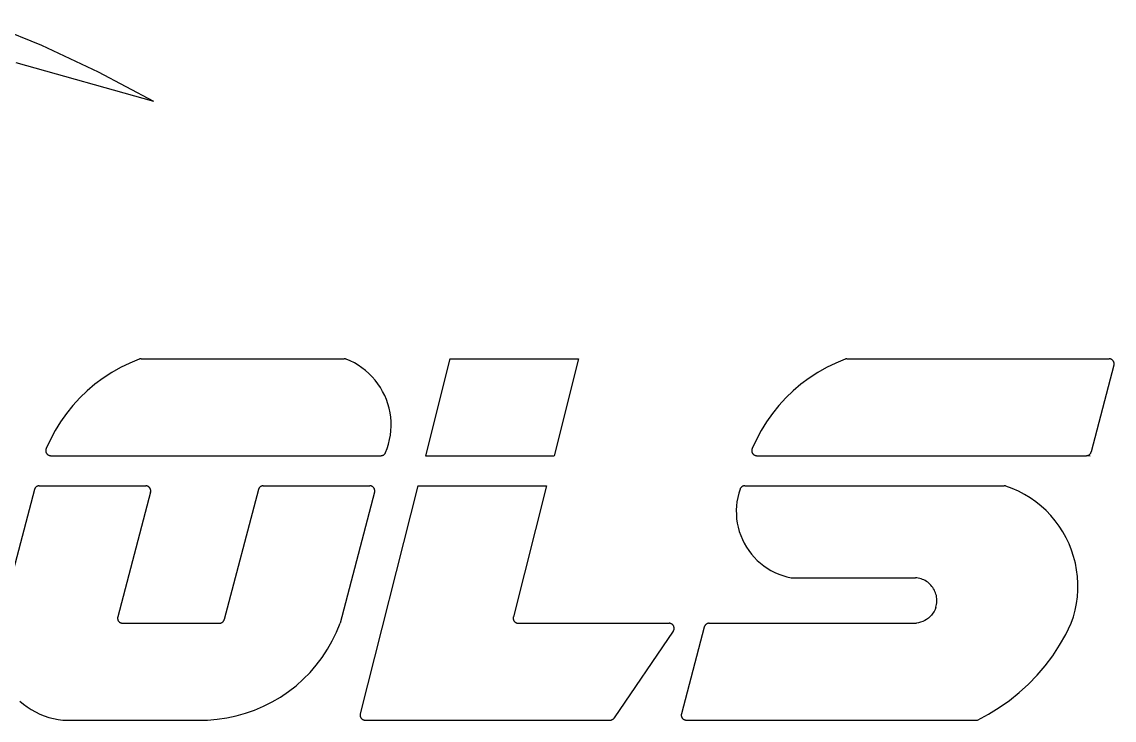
# Model space of a CAD drawing. Header units: millimetres. Extents: x 5625199 to 7433318, y -3316392 to -2552493.
# Drawn here: x 5845709.8 to 5846152.8, y -2674957.1 to -2674674 of the extents above; entities that cross this region are included whole.
import ezdxf

# ---------------------------------------------------------------- set-up
doc = ezdxf.new("R2010")
doc.units = ezdxf.units.MM
doc.layers.add('155', color=155, linetype='Continuous')

# ---------------------------------------------------------------- blocks, each defined once
blk = doc.blocks.new('G$C6A503C8D')
for p, q in [((35.34, 229), (32.35, 227.15)), ((38.44, 230.66), (35.34, 229)), ((120.49, 230.66), (38.44, 230.66)), ((115.45, 204.45), (121.87, 228.88)), ((120.58, 230.66), (120.49, 230.66)), ((120.67, 230.65), (120.58, 230.66)), ((120.76, 230.64), (120.67, 230.65)), ((120.86, 230.62), (120.76, 230.64)), ((120.94, 230.59), (120.86, 230.62)), ((121.03, 230.56), (120.94, 230.59)), ((121.12, 230.52), (121.03, 230.56)), ((121.2, 230.47), (121.12, 230.52)), ((121.28, 230.43), (121.2, 230.47)), ((121.35, 230.37), (121.28, 230.43)), ((121.43, 230.31), (121.35, 230.37)), ((121.49, 230.25), (121.43, 230.31)), ((121.56, 230.18), (121.49, 230.25)), ((121.62, 230.11), (121.56, 230.18)), ((121.67, 230.03), (121.62, 230.11)), ((121.72, 229.96), (121.67, 230.03)), ((121.76, 229.87), (121.72, 229.96)), ((121.8, 229.79), (121.76, 229.87)), ((121.84, 229.7), (121.8, 229.79)), ((121.86, 229.61), (121.84, 229.7)), ((121.88, 229.52), (121.86, 229.61)), ((121.87, 228.88), (121.89, 228.97)), ((121.9, 229.43), (121.88, 229.52)), ((121.89, 228.97), (121.9, 229.06)), ((121.91, 229.34), (121.9, 229.43)), ((121.9, 229.06), (121.91, 229.15)), ((121.91, 229.24), (121.91, 229.34)), ((121.91, 229.15), (121.91, 229.24)), ((124.17, 205.61), (140.79, 230.04)), ((140.84, 230.12), (140.79, 230.04)), ((140.9, 230.19), (140.84, 230.12)), ((140.96, 230.25), (140.9, 230.19)), ((141.03, 230.32), (140.96, 230.25)), ((141.1, 230.38), (141.03, 230.32)), ((141.18, 230.43), (141.1, 230.38)), ((141.26, 230.48), (141.18, 230.43)), ((141.34, 230.52), (141.26, 230.48)), ((141.42, 230.56), (141.34, 230.52)), ((141.51, 230.59), (141.42, 230.56)), ((141.6, 230.62), (141.51, 230.59)), ((141.69, 230.64), (141.6, 230.62)), ((141.78, 230.65), (141.69, 230.64)), ((141.87, 230.66), (141.78, 230.65)), ((141.97, 230.66), (141.87, 230.66)), ((210.94, 230.66), (141.97, 230.66)), ((196.09, 164.68), (212.32, 228.89)), ((211.03, 230.66), (210.94, 230.66)), ((211.12, 230.65), (211.03, 230.66)), ((211.21, 230.64), (211.12, 230.65)), ((211.3, 230.62), (211.21, 230.64)), ((211.39, 230.59), (211.3, 230.62)), ((211.48, 230.56), (211.39, 230.59)), ((211.56, 230.52), (211.48, 230.56)), ((211.64, 230.48), (211.56, 230.52)), ((211.72, 230.43), (211.64, 230.48)), ((211.8, 230.37), (211.72, 230.43)), ((211.87, 230.32), (211.8, 230.37)), ((211.94, 230.25), (211.87, 230.32)), ((212, 230.19), (211.94, 230.25)), ((212.06, 230.12), (212, 230.19)), ((212.12, 230.04), (212.06, 230.12)), ((212.16, 229.96), (212.12, 230.04)), ((212.21, 229.88), (212.16, 229.96)), ((212.25, 229.8), (212.21, 229.88)), ((212.28, 229.71), (212.25, 229.8)), ((212.31, 229.62), (212.28, 229.71)), ((212.33, 229.53), (212.31, 229.62)), ((212.32, 228.89), (212.34, 228.98)), ((212.35, 229.44), (212.33, 229.53)), ((212.34, 228.98), (212.35, 229.07)), ((212.36, 229.35), (212.35, 229.44)), ((212.35, 229.07), (212.36, 229.16)), ((212.36, 229.26), (212.36, 229.35)), ((212.36, 229.16), (212.36, 229.26)), ((242.09, 227.84), (239.58, 226.77)), ((244.65, 228.74), (242.09, 227.84)), ((247.27, 229.47), (244.65, 228.74)), ((249.94, 230.03), (247.27, 229.47)), ((252.63, 230.42), (249.94, 230.03)), ((255.34, 230.63), (252.63, 230.42)), ((258.07, 230.66), (255.34, 230.63)), ((296.09, 230.66), (258.07, 230.66)), ((297.43, 230.49), (296.09, 230.66)), ((298.75, 230.23), (297.43, 230.49)), ((300.06, 229.89), (298.75, 230.23)), ((301.34, 229.46), (300.06, 229.89)), ((302.59, 228.95), (301.34, 229.46)), ((303.8, 228.37), (302.59, 228.95)), ((304.98, 227.7), (303.8, 228.37)), ((306.1, 226.96), (304.98, 227.7)), ((29.48, 225.12), (26.74, 222.91)), ((32.35, 227.15), (29.48, 225.12)), ((237.15, 225.55), (234.81, 224.17)), ((239.58, 226.77), (237.15, 225.55)), ((307.18, 226.15), (306.1, 226.96)), ((308.21, 225.28), (307.18, 226.15)), ((26.74, 222.91), (24.15, 220.54)), ((232.56, 222.64), (230.41, 220.96)), ((234.81, 224.17), (232.56, 222.64)), ((24.15, 220.54), (21.71, 218.01)), ((228.38, 219.15), (226.47, 217.21)), ((230.41, 220.96), (228.38, 219.15)), ((21.71, 218.01), (19.42, 215.34)), ((226.47, 217.21), (224.69, 215.16)), ((17.31, 212.53), (15.38, 209.59)), ((19.42, 215.34), (17.31, 212.53)), ((223.05, 212.99), (221.55, 210.72)), ((224.69, 215.16), (223.05, 212.99)), ((15.38, 209.59), (13.63, 206.54)), ((221.55, 210.72), (220.2, 208.35)), ((13.63, 206.54), (12.07, 203.39)), ((220.2, 208.35), (219.01, 205.9)), ((12.07, 203.39), (11.47, 201.58)), ((53.91, 202.89), (54.49, 203.11)), ((54.49, 203.11), (55.09, 203.28)), ((55.09, 203.28), (55.7, 203.39)), ((114.07, 203.39), (55.7, 203.39)), ((114.07, 203.39), (114.15, 203.39)), ((114.15, 203.39), (114.24, 203.4)), ((114.24, 203.4), (114.33, 203.41)), ((114.33, 203.41), (114.42, 203.43)), ((114.42, 203.43), (114.5, 203.45)), ((114.5, 203.45), (114.59, 203.49)), ((114.59, 203.49), (114.67, 203.52)), ((114.67, 203.52), (114.75, 203.56)), ((114.75, 203.56), (114.83, 203.61)), ((114.83, 203.61), (114.9, 203.66)), ((114.9, 203.66), (114.97, 203.71)), ((114.97, 203.71), (115.04, 203.77)), ((115.04, 203.77), (115.1, 203.83)), ((115.1, 203.83), (115.16, 203.9)), ((115.16, 203.9), (115.22, 203.97)), ((115.22, 203.97), (115.27, 204.04)), ((115.27, 204.04), (115.31, 204.12)), ((115.31, 204.12), (115.35, 204.2)), ((115.35, 204.2), (115.39, 204.28)), ((115.39, 204.28), (115.42, 204.36)), ((115.42, 204.36), (115.45, 204.45)), ((123.94, 205.03), (123.92, 204.94)), ((123.92, 204.94), (123.92, 204.85)), ((123.92, 204.85), (123.92, 204.75)), ((123.92, 204.75), (123.93, 204.66)), ((123.93, 204.66), (123.94, 204.57)), ((123.95, 205.12), (123.94, 205.03)), ((123.94, 204.57), (123.96, 204.48)), ((123.97, 205.2), (123.95, 205.12)), ((123.96, 204.48), (123.98, 204.4)), ((124, 205.29), (123.97, 205.2)), ((123.98, 204.4), (124.01, 204.31)), ((124.04, 205.38), (124, 205.29)), ((124.01, 204.31), (124.04, 204.23)), ((124.07, 205.46), (124.04, 205.38)), ((124.04, 204.23), (124.08, 204.14)), ((124.12, 205.54), (124.07, 205.46)), ((124.08, 204.14), (124.13, 204.07)), ((124.17, 205.61), (124.12, 205.54)), ((124.13, 204.07), (124.18, 203.99)), ((124.18, 203.99), (124.23, 203.92)), ((124.23, 203.92), (124.29, 203.85)), ((124.29, 203.85), (124.36, 203.78)), ((124.36, 203.78), (124.42, 203.72)), ((124.42, 203.72), (124.5, 203.67)), ((124.5, 203.67), (124.57, 203.61)), ((124.57, 203.61), (124.65, 203.57)), ((124.65, 203.57), (124.73, 203.53)), ((124.73, 203.53), (124.81, 203.49)), ((124.81, 203.49), (124.9, 203.46)), ((124.9, 203.46), (124.99, 203.43)), ((124.99, 203.43), (125.07, 203.41)), ((125.07, 203.41), (125.16, 203.4)), ((125.16, 203.4), (125.25, 203.39)), ((125.25, 203.39), (125.35, 203.39)), ((167.81, 203.39), (125.35, 203.39)), ((167.91, 203.38), (167.81, 203.39)), ((168, 203.37), (167.91, 203.38)), ((168.09, 203.36), (168, 203.37)), ((168.18, 203.34), (168.09, 203.36)), ((168.27, 203.31), (168.18, 203.34)), ((168.35, 203.28), (168.27, 203.31)), ((168.44, 203.24), (168.35, 203.28)), ((168.52, 203.2), (168.44, 203.24)), ((168.6, 203.15), (168.52, 203.2)), ((168.68, 203.1), (168.6, 203.15)), ((168.75, 203.04), (168.68, 203.1)), ((168.82, 202.97), (168.75, 203.04)), ((208.28, 166.47), (217.98, 203.39)), ((219.01, 205.9), (217.98, 203.39)), ((251.09, 203.06), (251.02, 203)), ((251.16, 203.12), (251.09, 203.06)), ((251.23, 203.17), (251.16, 203.12)), ((251.31, 203.21), (251.23, 203.17)), ((251.39, 203.25), (251.31, 203.21)), ((251.47, 203.29), (251.39, 203.25)), ((251.55, 203.32), (251.47, 203.29)), ((251.64, 203.34), (251.55, 203.32)), ((251.73, 203.36), (251.64, 203.34)), ((251.82, 203.37), (251.73, 203.36)), ((251.9, 203.38), (251.82, 203.37)), ((251.99, 203.39), (251.9, 203.38)), ((279.23, 203.39), (251.99, 203.39)), ((279.32, 203.38), (279.23, 203.39)), ((279.42, 203.37), (279.32, 203.38)), ((279.51, 203.36), (279.42, 203.37)), ((279.6, 203.34), (279.51, 203.36)), ((279.69, 203.31), (279.6, 203.34)), ((279.78, 203.28), (279.69, 203.31)), ((279.86, 203.24), (279.78, 203.28)), ((279.94, 203.2), (279.86, 203.24)), ((280.02, 203.15), (279.94, 203.2)), ((280.1, 203.09), (280.02, 203.15)), ((280.17, 203.03), (280.1, 203.09)), ((280.24, 202.97), (280.17, 203.03)), ((304.1, 165.74), (314.59, 205.65)), ((11.47, 201.58), (10.98, 199.73)), ((50.44, 199.48), (50.72, 200.04)), ((50.72, 200.04), (51.05, 200.56)), ((51.05, 200.56), (51.43, 201.06)), ((51.43, 201.06), (51.85, 201.51)), ((51.85, 201.51), (52.32, 201.93)), ((52.32, 201.93), (52.82, 202.3)), ((52.82, 202.3), (53.35, 202.62)), ((53.35, 202.62), (53.91, 202.89)), ((159.86, 164.68), (169.2, 201.61)), ((168.88, 202.91), (168.82, 202.97)), ((168.94, 202.84), (168.88, 202.91)), ((168.99, 202.76), (168.94, 202.84)), ((169.04, 202.68), (168.99, 202.76)), ((169.09, 202.6), (169.04, 202.68)), ((169.13, 202.52), (169.09, 202.6)), ((169.16, 202.43), (169.13, 202.52)), ((169.19, 202.34), (169.16, 202.43)), ((169.21, 202.25), (169.19, 202.34)), ((169.2, 201.61), (169.22, 201.7)), ((169.22, 202.16), (169.21, 202.25)), ((169.23, 202.07), (169.22, 202.16)), ((169.22, 201.7), (169.23, 201.79)), ((169.24, 201.98), (169.23, 202.07)), ((169.23, 201.79), (169.24, 201.88)), ((169.24, 201.88), (169.24, 201.98)), ((241, 165.74), (250.61, 202.32)), ((250.64, 202.41), (250.61, 202.32)), ((250.67, 202.49), (250.64, 202.41)), ((250.71, 202.57), (250.67, 202.49)), ((250.75, 202.65), (250.71, 202.57)), ((250.79, 202.73), (250.75, 202.65)), ((250.84, 202.8), (250.79, 202.73)), ((250.9, 202.87), (250.84, 202.8)), ((250.96, 202.94), (250.9, 202.87)), ((251.02, 203), (250.96, 202.94)), ((271.38, 166.47), (280.61, 201.6)), ((280.3, 202.9), (280.24, 202.97)), ((280.36, 202.83), (280.3, 202.9)), ((280.41, 202.75), (280.36, 202.83)), ((280.46, 202.68), (280.41, 202.75)), ((280.51, 202.59), (280.46, 202.68)), ((280.55, 202.51), (280.51, 202.59)), ((280.58, 202.42), (280.55, 202.51)), ((280.61, 202.33), (280.58, 202.42)), ((280.63, 202.24), (280.61, 202.33)), ((280.61, 201.6), (280.63, 201.69)), ((280.64, 202.15), (280.63, 202.24)), ((280.63, 201.69), (280.65, 201.78)), ((280.65, 202.06), (280.64, 202.15)), ((280.66, 201.97), (280.65, 202.06)), ((280.65, 201.87), (280.66, 201.97)), ((280.65, 201.78), (280.65, 201.87)), ((10.61, 197.86), (10.36, 195.97)), ((10.98, 199.73), (10.61, 197.86)), ((49.93, 197.26), (49.92, 196.85)), ((49.96, 197.68), (49.93, 197.26)), ((50.02, 198.09), (49.96, 197.68)), ((50.1, 198.5), (50.02, 198.09)), ((50.21, 198.9), (50.1, 198.5)), ((50.21, 198.9), (50.44, 199.48)), ((10.23, 194.06), (10.22, 192.16)), ((10.36, 195.97), (10.23, 194.06)), ((49.92, 196.85), (49.95, 196.43)), ((49.95, 196.43), (50, 196.02)), ((50, 196.02), (50.07, 195.61)), ((50.07, 195.61), (50.18, 195.2)), ((50.18, 195.2), (50.31, 194.81)), ((50.31, 194.81), (50.46, 194.42)), ((50.46, 194.42), (50.64, 194.04)), ((50.64, 194.04), (50.84, 193.68)), ((10.22, 192.16), (10.34, 190.25)), ((50.84, 193.68), (51.07, 193.33)), ((51.07, 193.33), (51.32, 193)), ((51.32, 193), (51.59, 192.68)), ((51.59, 192.68), (51.88, 192.38)), ((51.88, 192.38), (52.19, 192.1)), ((52.19, 192.1), (52.51, 191.84)), ((52.51, 191.84), (52.86, 191.6)), ((52.86, 191.6), (53.21, 191.39)), ((53.21, 191.39), (53.59, 191.2)), ((53.59, 191.2), (53.97, 191.03)), ((53.97, 191.03), (54.36, 190.89)), ((54.36, 190.89), (54.76, 190.77)), ((54.76, 190.77), (55.17, 190.68)), ((10.34, 190.25), (10.57, 188.36)), ((10.57, 188.36), (10.93, 186.48)), ((55.17, 190.68), (55.58, 190.62)), ((55.58, 190.62), (55.99, 190.58)), ((90.98, 190.58), (55.99, 190.58)), ((92.17, 190.32), (90.98, 190.58)), ((93.33, 189.98), (92.17, 190.32)), ((94.46, 189.57), (93.33, 189.98)), ((95.57, 189.08), (94.46, 189.57)), ((96.65, 188.53), (95.57, 189.08)), ((97.68, 187.91), (96.65, 188.53)), ((98.68, 187.22), (97.68, 187.91)), ((10.93, 186.48), (11.41, 184.63)), ((11.41, 184.63), (12, 182.82)), ((99.63, 186.47), (98.68, 187.22)), ((100.53, 185.67), (99.63, 186.47)), ((101.38, 184.8), (100.53, 185.67)), ((102.17, 183.89), (101.38, 184.8)), ((12, 182.82), (12.71, 181.05)), ((102.91, 182.93), (102.17, 183.89)), ((103.57, 181.92), (102.91, 182.93)), ((104.18, 180.87), (103.57, 181.92)), ((12.71, 181.05), (13.53, 179.33)), ((13.53, 179.33), (14.46, 177.66)), ((104.71, 179.79), (104.18, 180.87)), ((105.18, 178.67), (104.71, 179.79)), ((105.57, 177.53), (105.18, 178.67)), ((14.46, 177.66), (15.49, 176.06)), ((15.49, 176.06), (16.63, 174.52)), ((105.89, 176.36), (105.57, 177.53)), ((106.14, 175.18), (105.89, 176.36)), ((16.63, 174.52), (17.86, 173.06)), ((17.86, 173.06), (19.18, 171.68)), ((106.31, 173.98), (106.14, 175.18)), ((106.4, 172.77), (106.31, 173.98)), ((106.42, 171.56), (106.4, 172.77)), ((19.18, 171.68), (20.59, 170.39)), ((20.59, 170.39), (22.07, 169.2)), ((22.07, 169.2), (23.63, 168.1)), ((106.22, 169.15), (106.36, 170.35)), ((106.36, 170.35), (106.42, 171.56)), ((23.63, 168.1), (25.26, 167.1)), ((25.26, 167.1), (26.94, 166.21)), ((26.94, 166.21), (28.68, 165.42)), ((105.35, 165.63), (105.72, 166.79)), ((105.72, 166.79), (106.01, 167.96)), ((106.01, 167.96), (106.22, 169.15)), ((208.24, 166.28), (208.23, 166.19)), ((208.23, 166.19), (208.23, 166.1)), ((208.25, 166.38), (208.24, 166.28)), ((208.28, 166.47), (208.25, 166.38)), ((271.34, 166.28), (271.33, 166.19)), ((271.33, 166.19), (271.33, 166.1)), ((271.35, 166.38), (271.34, 166.28)), ((271.38, 166.47), (271.35, 166.38)), ((28.68, 165.42), (30.47, 164.75)), ((30.47, 164.75), (30.56, 164.73)), ((30.56, 164.73), (30.65, 164.71)), ((30.65, 164.71), (30.74, 164.69)), ((30.74, 164.69), (30.84, 164.68)), ((30.84, 164.68), (30.93, 164.68)), ((104.01, 164.68), (30.93, 164.68)), ((104.01, 164.68), (104.1, 164.68)), ((104.1, 164.68), (104.19, 164.69)), ((104.19, 164.69), (104.28, 164.71)), ((104.28, 164.71), (104.37, 164.73)), ((104.37, 164.73), (104.46, 164.75)), ((104.46, 164.75), (104.55, 164.79)), ((104.55, 164.79), (104.63, 164.82)), ((104.63, 164.82), (104.72, 164.87)), ((104.72, 164.87), (104.79, 164.92)), ((104.79, 164.92), (104.87, 164.97)), ((104.87, 164.97), (104.94, 165.03)), ((104.94, 165.03), (105.01, 165.09)), ((105.01, 165.09), (105.07, 165.16)), ((105.07, 165.16), (105.13, 165.23)), ((105.13, 165.23), (105.19, 165.3)), ((105.19, 165.3), (105.24, 165.38)), ((105.24, 165.38), (105.28, 165.46)), ((105.28, 165.46), (105.32, 165.55)), ((105.32, 165.55), (105.35, 165.63)), ((196.09, 164.68), (159.86, 164.68)), ((208.23, 166.1), (208.23, 166.01)), ((208.23, 166.01), (208.24, 165.91)), ((208.24, 165.91), (208.26, 165.82)), ((208.26, 165.82), (208.28, 165.73)), ((208.28, 165.73), (208.31, 165.64)), ((208.31, 165.64), (208.34, 165.56)), ((208.34, 165.56), (208.38, 165.47)), ((208.38, 165.47), (208.42, 165.39)), ((208.42, 165.39), (208.47, 165.31)), ((208.47, 165.31), (208.53, 165.23)), ((208.53, 165.23), (208.58, 165.16)), ((208.58, 165.16), (208.65, 165.09)), ((208.65, 165.09), (208.72, 165.03)), ((208.72, 165.03), (208.79, 164.97)), ((208.79, 164.97), (208.86, 164.92)), ((208.86, 164.92), (208.94, 164.87)), ((208.94, 164.87), (209.03, 164.83)), ((209.03, 164.83), (209.11, 164.79)), ((209.11, 164.79), (209.2, 164.75)), ((209.2, 164.75), (209.29, 164.73)), ((209.29, 164.73), (209.38, 164.71)), ((209.38, 164.71), (209.47, 164.69)), ((209.47, 164.69), (209.56, 164.68)), ((209.56, 164.68), (209.65, 164.68)), ((239.62, 164.68), (209.65, 164.68)), ((239.62, 164.68), (239.71, 164.68)), ((239.71, 164.68), (239.8, 164.69)), ((239.8, 164.69), (239.88, 164.7)), ((239.88, 164.7), (239.97, 164.72)), ((239.97, 164.72), (240.06, 164.75)), ((240.06, 164.75), (240.14, 164.78)), ((240.14, 164.78), (240.22, 164.81)), ((240.22, 164.81), (240.3, 164.85)), ((240.3, 164.85), (240.38, 164.9)), ((240.38, 164.9), (240.45, 164.95)), ((240.45, 164.95), (240.52, 165)), ((240.52, 165), (240.59, 165.06)), ((240.59, 165.06), (240.65, 165.12)), ((240.65, 165.12), (240.71, 165.19)), ((240.71, 165.19), (240.77, 165.26)), ((240.77, 165.26), (240.82, 165.34)), ((240.82, 165.34), (240.87, 165.41)), ((240.87, 165.41), (240.91, 165.49)), ((240.91, 165.49), (240.94, 165.57)), ((240.94, 165.57), (240.97, 165.66)), ((240.97, 165.66), (241, 165.74)), ((271.33, 166.1), (271.33, 166.01)), ((271.33, 166.01), (271.34, 165.91)), ((271.34, 165.91), (271.36, 165.82)), ((271.36, 165.82), (271.38, 165.73)), ((271.38, 165.73), (271.41, 165.64)), ((271.41, 165.64), (271.44, 165.56)), ((271.44, 165.56), (271.48, 165.47)), ((271.48, 165.47), (271.52, 165.39)), ((271.52, 165.39), (271.57, 165.31)), ((271.57, 165.31), (271.63, 165.23)), ((271.63, 165.23), (271.68, 165.16)), ((271.68, 165.16), (271.75, 165.09)), ((271.75, 165.09), (271.82, 165.03)), ((271.82, 165.03), (271.89, 164.97)), ((271.89, 164.97), (271.96, 164.92)), ((271.96, 164.92), (272.04, 164.87)), ((272.04, 164.87), (272.13, 164.83)), ((272.13, 164.83), (272.21, 164.79)), ((272.21, 164.79), (272.3, 164.75)), ((272.3, 164.75), (272.39, 164.73)), ((272.39, 164.73), (272.48, 164.71)), ((272.48, 164.71), (272.57, 164.69)), ((272.57, 164.69), (272.66, 164.68)), ((272.66, 164.68), (272.75, 164.68)), ((302.72, 164.68), (272.75, 164.68)), ((302.72, 164.68), (302.81, 164.68)), ((302.81, 164.68), (302.9, 164.69)), ((302.9, 164.69), (302.98, 164.7)), ((302.98, 164.7), (303.07, 164.72)), ((303.07, 164.72), (303.16, 164.75)), ((303.16, 164.75), (303.24, 164.78)), ((303.24, 164.78), (303.32, 164.81)), ((303.32, 164.81), (303.4, 164.85)), ((303.4, 164.85), (303.48, 164.9)), ((303.48, 164.9), (303.55, 164.95)), ((303.55, 164.95), (303.62, 165)), ((303.62, 165), (303.69, 165.06)), ((303.69, 165.06), (303.75, 165.12)), ((303.75, 165.12), (303.81, 165.19)), ((303.81, 165.19), (303.87, 165.26)), ((303.87, 165.26), (303.92, 165.34)), ((303.92, 165.34), (303.97, 165.41)), ((303.97, 165.41), (304.01, 165.49)), ((304.01, 165.49), (304.04, 165.57)), ((304.04, 165.57), (304.07, 165.66)), ((304.07, 165.66), (304.1, 165.74)), ((0.05, 130.71), (6.47, 155.14)), ((6.49, 155.22), (6.47, 155.14)), ((6.52, 155.31), (6.49, 155.22)), ((6.56, 155.39), (6.52, 155.31)), ((6.6, 155.47), (6.56, 155.39)), ((6.65, 155.54), (6.6, 155.47)), ((6.7, 155.62), (6.65, 155.54)), ((6.75, 155.69), (6.7, 155.62)), ((7.41, 156.13), (6.75, 156.2)), ((6.81, 155.75), (6.75, 155.69)), ((6.87, 155.82), (6.81, 155.75)), ((6.94, 155.88), (6.87, 155.82)), ((7.01, 155.93), (6.94, 155.88)), ((7.09, 155.98), (7.01, 155.93)), ((7.16, 156.03), (7.09, 155.98)), ((7.24, 156.07), (7.16, 156.03)), ((7.32, 156.1), (7.24, 156.07)), ((7.41, 156.13), (7.32, 156.1)), ((7.49, 156.16), (7.41, 156.13)), ((7.58, 156.18), (7.49, 156.16)), ((7.67, 156.19), (7.58, 156.18)), ((7.76, 156.2), (7.67, 156.19)), ((7.85, 156.2), (7.76, 156.2)), ((100.64, 156.2), (7.85, 156.2)), ((100.73, 156.2), (100.64, 156.2)), ((100.82, 156.19), (100.73, 156.2)), ((100.76, 151.61), (101.95, 154.22)), ((100.91, 156.17), (100.82, 156.19)), ((101, 156.15), (100.91, 156.17)), ((101.08, 156.13), (101, 156.15)), ((101.17, 156.1), (101.08, 156.13)), ((101.25, 156.06), (101.17, 156.1)), ((101.33, 156.02), (101.25, 156.06)), ((101.41, 155.97), (101.33, 156.02)), ((101.48, 155.92), (101.41, 155.97)), ((101.56, 155.87), (101.48, 155.92)), ((101.62, 155.81), (101.56, 155.87)), ((101.69, 155.74), (101.62, 155.81)), ((101.75, 155.67), (101.69, 155.74)), ((101.8, 155.6), (101.75, 155.67)), ((101.85, 155.52), (101.8, 155.6)), ((101.9, 155.45), (101.85, 155.52)), ((101.94, 155.37), (101.9, 155.45)), ((101.97, 155.28), (101.94, 155.37)), ((101.95, 154.22), (101.99, 154.31)), ((102, 155.2), (101.97, 155.28)), ((101.99, 154.31), (102.01, 154.39)), ((102.02, 155.11), (102, 155.2)), ((102.01, 154.39), (102.03, 154.48)), ((102.04, 155.02), (102.02, 155.11)), ((102.03, 154.48), (102.05, 154.57)), ((102.06, 154.93), (102.04, 155.02)), ((102.05, 154.57), (102.06, 154.66)), ((102.06, 154.84), (102.06, 154.93)), ((102.06, 154.75), (102.06, 154.84)), ((102.06, 154.66), (102.06, 154.75)), ((150.82, 128.92), (157.72, 156.2)), ((193.95, 156.2), (157.72, 156.2)), ((187.05, 128.92), (193.95, 156.2)), ((204.73, 154.14), (204.34, 152.93)), ((205.18, 155.33), (204.73, 154.14)), ((205.22, 155.41), (205.18, 155.33)), ((205.27, 155.49), (205.22, 155.41)), ((205.32, 155.57), (205.27, 155.49)), ((205.37, 155.65), (205.32, 155.57)), ((205.43, 155.72), (205.37, 155.65)), ((205.49, 155.79), (205.43, 155.72)), ((205.56, 155.85), (205.49, 155.79)), ((205.63, 155.91), (205.56, 155.85)), ((205.71, 155.96), (205.63, 155.91)), ((205.79, 156.01), (205.71, 155.96)), ((205.87, 156.05), (205.79, 156.01)), ((205.95, 156.09), (205.87, 156.05)), ((206.04, 156.13), (205.95, 156.09)), ((206.13, 156.15), (206.04, 156.13)), ((206.22, 156.17), (206.13, 156.15)), ((206.31, 156.19), (206.22, 156.17)), ((206.4, 156.2), (206.31, 156.19)), ((206.5, 156.2), (206.4, 156.2)), ((299.47, 156.2), (206.5, 156.2)), ((299.56, 156.2), (299.47, 156.2)), ((299.65, 156.19), (299.56, 156.2)), ((299.58, 151.61), (300.78, 154.22)), ((299.74, 156.17), (299.65, 156.19)), ((299.83, 156.15), (299.74, 156.17)), ((299.91, 156.13), (299.83, 156.15)), ((300, 156.1), (299.91, 156.13)), ((300.08, 156.06), (300, 156.1)), ((300.16, 156.02), (300.08, 156.06)), ((300.24, 155.97), (300.16, 156.02)), ((300.31, 155.92), (300.24, 155.97)), ((300.38, 155.87), (300.31, 155.92)), ((300.45, 155.81), (300.38, 155.87)), ((300.52, 155.74), (300.45, 155.81)), ((300.57, 155.67), (300.52, 155.74)), ((300.63, 155.6), (300.57, 155.67)), ((300.68, 155.52), (300.63, 155.6)), ((300.72, 155.45), (300.68, 155.52)), ((300.76, 155.37), (300.72, 155.45)), ((300.8, 155.28), (300.76, 155.37)), ((300.78, 154.22), (300.81, 154.31)), ((300.83, 155.2), (300.8, 155.28)), ((300.81, 154.31), (300.84, 154.39)), ((300.85, 155.11), (300.83, 155.2)), ((300.84, 154.39), (300.86, 154.48)), ((300.87, 155.02), (300.85, 155.11)), ((300.86, 154.48), (300.88, 154.57)), ((300.88, 154.93), (300.87, 155.02)), ((300.89, 154.84), (300.88, 154.93)), ((300.88, 154.57), (300.89, 154.66)), ((300.89, 154.75), (300.89, 154.84)), ((300.89, 154.66), (300.89, 154.75)), ((99.4, 149.07), (100.76, 151.61)), ((204.04, 151.69), (203.82, 150.43)), ((204.34, 152.93), (204.04, 151.69)), ((298.22, 149.07), (299.58, 151.61)), ((97.88, 146.63), (99.4, 149.07)), ((203.68, 149.17), (203.61, 147.9)), ((203.61, 147.9), (203.64, 146.62)), ((203.82, 150.43), (203.68, 149.17)), ((296.71, 146.63), (298.22, 149.07)), ((96.22, 144.28), (97.88, 146.63)), ((203.64, 146.62), (203.74, 145.36)), ((203.74, 145.36), (203.92, 144.09)), ((295.05, 144.28), (296.71, 146.63)), ((92.47, 139.93), (94.41, 142.05)), ((94.41, 142.05), (96.22, 144.28)), ((203.92, 144.09), (204.18, 142.85)), ((204.18, 142.85), (204.52, 141.62)), ((204.52, 141.62), (204.94, 140.42)), ((291.29, 139.93), (293.24, 142.05)), ((293.24, 142.05), (295.05, 144.28)), ((90.39, 137.93), (92.47, 139.93)), ((204.94, 140.42), (205.44, 139.25)), ((205.44, 139.25), (206.01, 138.11)), ((289.22, 137.93), (291.29, 139.93)), ((85.89, 134.35), (88.2, 136.07)), ((88.2, 136.07), (90.39, 137.93)), ((206.01, 138.11), (206.65, 137.01)), ((206.65, 137.01), (207.36, 135.95)), ((207.36, 135.95), (208.13, 134.94)), ((284.72, 134.35), (287.03, 136.07)), ((287.03, 136.07), (289.22, 137.93)), ((80.98, 131.36), (83.48, 132.78)), ((83.48, 132.78), (85.89, 134.35)), ((208.13, 134.94), (208.97, 133.98)), ((208.97, 133.98), (209.87, 133.08)), ((209.87, 133.08), (210.82, 132.24)), ((279.81, 131.36), (282.31, 132.78)), ((282.31, 132.78), (284.72, 134.35)), ((0.01, 130.53), (0, 130.43)), ((0, 130.43), (0, 130.34)), ((0, 130.34), (0, 130.25)), ((0, 130.25), (0.01, 130.16)), ((0.03, 130.62), (0.01, 130.53)), ((0.01, 130.16), (0.03, 130.06)), ((0.05, 130.71), (0.03, 130.62)), ((0.03, 130.06), (0.05, 129.97)), ((0.05, 129.97), (0.08, 129.88)), ((0.08, 129.88), (0.11, 129.8)), ((0.11, 129.8), (0.15, 129.71)), ((0.15, 129.71), (0.19, 129.63)), ((0.19, 129.63), (0.24, 129.55)), ((0.24, 129.55), (0.3, 129.48)), ((0.3, 129.48), (0.36, 129.4)), ((0.36, 129.4), (0.42, 129.34)), ((0.42, 129.34), (0.49, 129.27)), ((0.49, 129.27), (0.56, 129.21)), ((0.56, 129.21), (0.64, 129.16)), ((75.74, 129.01), (78.4, 130.11)), ((78.4, 130.11), (80.98, 131.36)), ((210.82, 132.24), (211.83, 131.45)), ((211.83, 131.45), (212.88, 130.74)), ((212.88, 130.74), (213.98, 130.09)), ((213.98, 130.09), (215.12, 129.52)), ((215.12, 129.52), (216.29, 129.02)), ((274.57, 129.01), (277.22, 130.11)), ((277.22, 130.11), (279.81, 131.36)), ((0.64, 129.16), (0.71, 129.11)), ((0.71, 129.11), (0.8, 129.07)), ((0.8, 129.07), (0.88, 129.03)), ((0.88, 129.03), (0.97, 129)), ((0.97, 129), (1.06, 128.97)), ((1.06, 128.97), (1.15, 128.95)), ((1.15, 128.95), (1.24, 128.93)), ((1.24, 128.93), (1.33, 128.92)), ((1.33, 128.92), (1.43, 128.92)), ((75.24, 128.92), (1.43, 128.92)), ((75.24, 128.92), (75.32, 128.92)), ((75.32, 128.92), (75.41, 128.93)), ((75.41, 128.93), (75.49, 128.94)), ((75.49, 128.94), (75.57, 128.96)), ((75.57, 128.96), (75.66, 128.98)), ((75.66, 128.98), (75.74, 129.01)), ((187.05, 128.92), (150.82, 128.92)), ((216.29, 129.02), (216.37, 128.99)), ((216.37, 128.99), (216.46, 128.96)), ((216.46, 128.96), (216.54, 128.95)), ((216.54, 128.95), (216.63, 128.93)), ((216.63, 128.93), (216.72, 128.92)), ((216.72, 128.92), (216.81, 128.92)), ((274.06, 128.92), (216.81, 128.92)), ((274.06, 128.92), (274.15, 128.92)), ((274.15, 128.92), (274.23, 128.93)), ((274.23, 128.93), (274.32, 128.94)), ((274.32, 128.94), (274.4, 128.96)), ((274.4, 128.96), (274.48, 128.98)), ((274.48, 128.98), (274.57, 129.01)), ((270.42, 56.44), (286.02, 48.19)), ((270.42, 56.44), (309.22, 45.59)), ((286.02, 48.19), (302, 40.72)), ((302, 40.72), (318.32, 34.05))]:
    blk.add_line(p, q)

msp = doc.modelspace()

# ---------------------------------------------------------------- block references
at = {"layer": '155', "ltscale": 500, "xscale": 1.44, "yscale": 1.44, "zscale": 1.44, "rotation": 180}
msp.add_blockref('G$C6A503C8D', (5846152.76, -2674624.99), dxfattribs=at)

doc.saveas('drawing.dxf')
